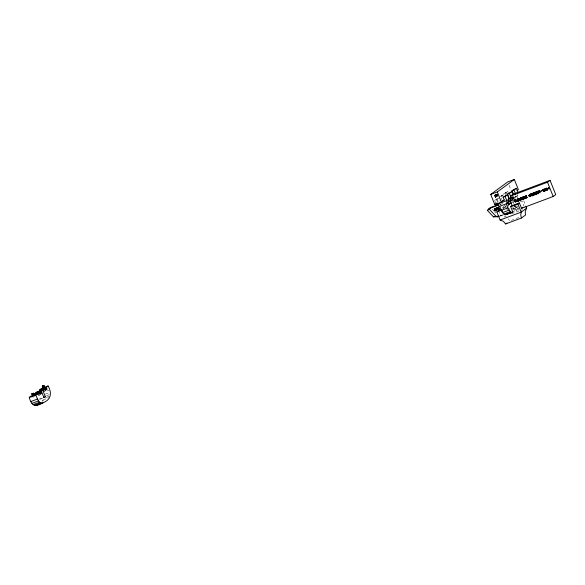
<?xml version="1.0" encoding="UTF-8"?>
<svg xmlns="http://www.w3.org/2000/svg" width="585" height="585" viewBox="0 0 585 585"><rect width="100%" height="100%" fill="white"/><g stroke="black" fill="none" stroke-linecap="round" stroke-linejoin="round"><path stroke-width="0.44" stroke-dasharray="2.92 2.19" d="M513.155 196.794L513.199 198.951L511.612 199.543M43.824 400.506L42.171 401.12L43.729 398.4M32.87 397.412L34.661 396.103M495.89 194.834L496.285 194.542M496.321 194.651L496.124 194.03L495.883 194.922L496.146 194.213M496.277 195.258L496.848 196.575L496.299 194.681L496.833 196.326L496.446 195.492A3.166 0.877 69.4 0 1 496.109 194.834L496.095 195.332M497.001 198.754L494.617 200.501L498.976 198.008L497.001 198.754L498.303 202.008L501.169 199.909M500.233 196.377L503.568 194.637L504.387 196.67M507.831 191.514L503.466 194.001L507.831 191.514L508.643 193.547M503.568 194.637L500.848 196.633L501.93 199.346M513.476 197.562L511.816 198.308L513.476 197.562L512.657 195.529M513.264 196.706A3.846 3.685 53.7 0 0 513.447 198.768L512.197 199.448L514.573 205.386M511.151 200.45L513.447 198.768M511.795 198.564L515.751 197.079L517.454 195.829L517.257 194.564M504.862 205.335L503.334 206.461A2.201 0.614 69.4 0 1 503.078 206.446M507.678 206.549L508.921 205.627M505.601 206.315L506.954 209.708L508.321 208.706M502.595 214.695L500.892 215.938L499.341 212.062M513.55 207.236L514.91 206.234M513.491 209.028L518.025 206.417L513.491 209.028L512.818 207.331M504.19 217.035L505.557 216.033L506.186 216.443M512.694 212.253L518.478 208.004L513.367 209.978M515.473 208.289L516.284 210.322L518.837 208.45M499.751 215.88L501.411 215.134L499.107 215.061M495.012 195.573L494.544 195.851M510.2 198.549L517.454 195.829M499.861 204.626L503.232 203.361M511.831 202.622L513.476 202M502.296 207.887L508.738 205.474M520.328 201.649L521.944 201.043L524.116 206.476M502.844 208.355L505.257 207.448M516.943 205.876L512.826 207.419L512.599 209.167L517.542 207.309M506.954 209.708L510.252 208.472M500.511 216.084L503.151 215.097M516.284 210.322L518.8 209.379M511.458 213.817L519.049 210.973M519.897 210.658L522.427 209.708M47.253 390.97L48.906 390.356M45.374 394.1L48.665 392.864M518.837 217.54L509.681 220.969L508.445 218.753M46.39 395.752L50.515 394.21M38.771 399.226L42.069 397.99M39.882 399.299L43.999 397.756M46.2 397.478L50.317 395.928M43.144 399.884L48.913 397.72M495.875 196.172L495.327 195.595L495.649 196.275M495.495 195.361L495.378 194.951M492.351 209.364L494.091 211.251M494.676 211.872L495.831 213.13M497.279 195.734L496.819 194.63M496.928 196.319L496.797 195.873L496.943 196.311M494.822 196.319L495.458 197.613L494.793 195.734M500.073 204.18L500.511 204.904M495.868 196.56C495.751 197.73 496.475 196.597 495.89 196.472M495.085 196.275L495.32 196.736A1.792 0.497 69.4 0 0 495.663 197.211L494.837 195.704M497.184 196.246L496.943 195.595L497.221 195.953M496.153 196.355C496.841 197.759 494.669 193.372 496.204 196.363M523.714 200.794L525.666 205.679M518.098 199.331L516.789 196.077L515.092 197.328A2.201 0.614 69.4 0 1 515.363 198.132M509.096 185.321L511.129 190.41M512.321 195.778L513.133 197.818M512.789 199.01L513.44 200.64M515.034 204.611L516.05 207.156M505.849 192.253L506.5 193.884M505.447 193.262L506.259 195.295M501.594 195.375L502.244 197.006M505.052 205.489L505.703 207.119M497.33 194.988L497.118 194.469L496.987 194.973M496.204 195.317L496.614 196.458M495.729 196.216L495.356 194.9M496.592 199.756L497.674 202.468M494.939 201.313L496.241 204.567M497.104 194.308L497.279 194.754M515.751 197.079L515.451 195.887M513.264 200.531A2.201 0.614 69.4 0 1 512.533 199.2M513.199 201.108A2.201 0.614 69.4 0 1 511.875 199.448L514.427 197.576A2.201 0.614 69.4 0 1 514.8 198.768M495.488 194.578L495.605 195.076L495.502 194.6M496.402 193.92L496.402 193.92M503.166 207.902L503.275 208.392L503.166 207.902M495.787 195.134L495.897 195.661L495.809 195.163M495.627 195.39L495.868 195.982L495.627 195.39M494.61 195.141L494.713 195.624L494.625 195.171M495.085 194.754L495.378 195.492L495.085 194.754M495.451 194.834L495.056 195.193L495.451 194.834M496.073 196.341L495.649 196.721L496.073 196.341M497.096 196.304L496.848 195.873L497.096 196.304M497.272 195.273L496.972 194.644L497.272 195.273"/><path stroke-width="0.88" d="M495.817 209.781L495.137 210.351L495.371 209.591L494.778 209.108M534.171 194.249L533.491 194.812L535.056 193.913L534.661 194.001M495.97 209.722C496.117 210.593 497.352 210.205 495.751 210.498C493.725 212.084 496.394 210.176 494.983 210.461L495.093 210.052M534.317 194.191C534.471 195.061 535.714 194.666 534.105 194.966C532.058 196.538 534.741 194.659 533.337 194.929L533.44 194.52M498.135 207.85L498.032 207.478M539.311 190.776C540.657 192.604 539.992 194.395 539.348 190.82C535.129 189.935 540.503 196.977 537.732 191.427M533.593 194.403L533.132 193.569M495.729 209.364C495.985 207.485 496.497 210.512 495.429 208.867M534.112 193.145L534.397 193.949L534.163 193.182C531.655 192.311 533.257 195.631 532.738 193.723M494.998 208.633L495.1 209.993L494.617 210.234M533.344 193.094L533.447 194.454L532.964 194.695M513.44 194.681L512.138 191.427L509.418 193.423L511.041 197.496L511.019 200.055M497.367 208.194L497.652 208.852L497.411 208.238C496 207.946 497.55 209.927 496.892 208.435M515.48 200.64L514.661 201.767L515.363 201.474L515.553 202.278L515.524 200.692L514.785 200.962M520.387 198.681L520.708 199.434L520.431 198.732C518.917 198.461 520.796 200.728 519.926 198.915M535.714 192.662L536.006 193.321L535.758 192.706C534.617 192.487 535.231 194.118 535.97 193.225M543.348 189.811L543.18 189.876M495.685 208.311L496.051 208.238L494.157 208.947M498.457 207.265L497.762 207.58M526.727 196.282L526.756 196.333C525.615 195.448 524.474 197.964 525.008 196.991M530.339 194.717L529.798 194.352L530.273 195.924L532.511 195.046L531.802 193.737L530.719 194.227L531.582 193.825L532.058 195.156L531.633 195.317C531.458 193.993 529.82 193.825 530.917 194.651M534.032 192.779L534.397 192.699L532.511 193.408M536.811 191.726L536.109 192.048M544.547 188.97L544.401 189.021M544.825 189.496L543.706 189.979M41.25 393.632L40.95 391.219L42.902 389.413L46.837 389.339L46.398 387.226L48.102 385.976C51.919 392.645 51.436 399.526 43.319 402.648C35.422 407.416 31.553 406.129 29.25 397.442L30.954 396.191L37.542 393.72L38.866 395.38L41.25 393.632L37.411 393.508L35.027 395.263M42.99 389.72L36.058 392.44L42.99 389.72L44.314 391.38L46.837 389.339M496.314 209.54L496.709 209.452L495.232 210M526.361 195.785L524.986 196.363M547.618 189.021L547.18 189.189L546.756 187.902L546.353 188.736C546.266 190.622 546.141 187.207 546.353 188.736L547.034 189.24M509.169 198.871L508.453 200.611L508.599 202.322L506.895 203.573L498.99 206.542L497.923 205.24L496.241 204.567L506.785 200.618L509.169 198.871L507.546 194.798L503.18 197.284L504.27 200.004L502.617 200.618M517.769 192.794L518.025 192.37L516.394 188.304L512.036 190.79L513.118 193.503M525.995 206.498L526.646 208.121L525.206 211.609L525.498 215.039L521.41 218.037L505.594 223.967L503.473 221.364L500.109 220.033L496.848 211.887L501.14 209.605M525.557 196.15L525.279 196.728L526.017 196.348L525.301 197.167L525.608 197.555L525.93 197.057L526.346 197.657L527.378 197.335L526.361 197.708L526.398 198.227L526.222 197.767L525.242 198.074L526.2 197.715L525.586 197.62C524.818 197.781 528.189 195.763 525.557 197.079L526.449 196.026L525.367 196.531L525.644 196.114M498.895 216.589L493.426 216.874L487.459 210.417L490.618 207.478L498.193 204.64M495.612 209.335L495.298 208.911M36.314 394.546C37.718 392.623 38.639 391.811 41.286 390.97L43.999 397.756L45.367 396.754L42.654 389.976M41.762 390.553C43.239 388.842 43.597 387.687 46.398 387.226M487.459 210.417L490.618 207.478M36.124 394.604L37.455 393.412L41.389 393.332M542.873 190.052L543.077 189.971C543.055 191.522 544.335 192.333 543.458 190.242C544.196 190.915 542.127 188.085 543.055 189.92M543.538 189.408L543.977 189.818M31.751 393.917L33.411 393.171L34.222 395.211L33.886 395.46L32.57 395.95L31.751 393.917L33.411 393.171M42.31 386.173L43.97 385.427L44.782 387.46L44.438 387.716L43.122 388.206L42.31 386.173L43.97 385.427M41.374 392.769L37.455 393.222L34.786 395.241L34.354 393.69L41.286 390.97M46.822 388.776L42.902 389.222L40.233 391.241L39.802 389.698L41.506 388.447L48.102 385.976M32.57 395.95L34.222 395.211M43.122 388.206L44.782 387.46M40.475 391.263L42.859 389.515L46.698 389.632M29.25 397.442L35.839 394.97L37.542 393.72M36.723 405.12L38.091 404.118M504.211 200.041L501.374 202.125L494.786 204.596L490.713 194.417L507.736 181.928L514.325 179.456L518.398 189.635L516.979 190.673M490.713 194.417L497.301 191.946L514.325 179.456M508.526 196.874L507.436 194.161L512.138 191.427M503.18 197.284L507.546 194.798M512.036 190.79L516.394 188.304M494.786 204.596L496.914 203.032M510.895 200.64A3.846 3.685 53.7 0 1 511.129 197.43L510.588 196.077L513.14 194.198L550.054 180.363L555.75 194.608L553.198 196.487L521.323 208.435M516.833 193.247L518.025 192.37M507.919 202.352L509.835 200.947A2.201 0.614 69.4 0 1 510.135 203.353L508.606 204.479L510.8 203.112A2.201 0.614 69.4 0 0 510.493 200.699M510.837 200.45L510.237 200.889L512.189 205.774M506.274 214.6L512.862 212.128L510.69 206.695L512.138 205.635L519.385 202.915L521.557 208.348L522.836 207.412M510.69 206.695L517.944 203.982L519.385 202.915M510.588 196.077L547.494 182.235L550.054 180.363M526.646 208.121L521.198 212.121L500.109 220.033M505.594 223.967L506.954 222.973M515.487 201.394L515.933 201.086L515.458 201.32M544.028 190.929L544.357 191.492L543.999 190.213L544.379 190.074M40.08 390.502L42.851 388.981L46.668 388.03M34.632 394.502L37.403 392.974L41.221 392.03M546.558 189.481L547.055 189.299L547.458 190.33L547.194 189.24M497.265 216.998L498.917 216.253M507.436 194.161L509.418 193.423M508.614 198.403L511.041 197.496M499.02 204.94L488.914 208.728L495.868 216.267L498.939 216.362M507.992 201.635L511.151 200.45M543.875 189.218L544.503 189.62M543.991 189.503L544.394 189.35L544.013 189.555M544.518 189.306L544.898 189.218L544.533 189.357M546.909 188.524L547.575 188.333L546.931 188.575M537.132 192.487L536.416 192.757L537.154 192.538M518.727 199.441L519.304 199.222L518.705 199.383L518.2 198.549L518.756 201.043A1.536 1.47 53.7 0 0 518.91 200.501C518.12 198.454 520.913 202.117 518.785 199.419M535.429 193.364L535.948 193.174M544.357 190.023L543.809 190.132L544.109 190.842M544.481 189.971C545.929 189.481 545.044 192.779 544.884 189.884L544.503 190.023M536.562 193.123L537.301 192.904M520.131 199.441L520.657 199.302M544.101 190.476L544.503 190.381M544.606 190.286L545.008 190.191M495.809 208.721C493.301 207.843 494.91 211.17 494.384 209.255M510.135 203.353L510.8 203.112M538.763 192.611L539.377 192.436M536.716 193.496L537.454 193.277M544.233 190.798L545.14 190.513M497.082 208.903L497.594 208.706M523.027 199.2L523.772 198.922M497.104 208.955L497.616 208.765M523.041 199.251L523.794 198.973M498.215 208.655L498.954 208.443M498.361 209.028L499.1 208.816M496.848 211.887L501.681 210.073M501.272 210.366L507.868 207.894L510.288 211.646L511.495 212.34L512.694 212.253L504.906 214.812L502.493 212.633L499.648 206.293M502.493 212.633L509.082 210.161M503.7 214.117L510.288 211.646M504.906 214.812L511.495 212.34M30.881 401.515L37.469 399.043C38.383 401.259 40.643 404.133 43.319 402.648M43.714 397.376L45.367 396.754M31.919 403.379L38.508 400.908M33.023 404.674L39.619 402.202M34.193 405.398L40.782 402.926M35.429 405.544L42.018 403.072M39.802 389.698L42.763 388.711M34.354 393.69L37.316 392.71M493.426 216.874L495.868 216.267M517.462 199.851L517.9 200.158L517.491 199.924M523.085 197.16L523.407 197.459L523.041 197.174M40.277 391.153L40.036 390.707M34.829 395.146L34.588 394.707M502.237 211.58L502.091 210.783L502.222 211.456M30.954 396.191L31.305 396.944M544.284 189.065L544.62 189.577M543.757 189.262L544.101 189.774M530.185 194.834L530.836 195.163L530.566 195.719L531.502 195.368L531.195 194.549M547.494 182.235L553.198 196.487M544.379 189.723L544.737 190.608M544.262 189.767L544.613 190.651M535.246 192.896L535.465 193.459M533.776 193.328L533.856 193.906L533.644 193.379M531.187 195.47L530.792 194.878L531.056 195.522M514.01 190.052L515.641 194.118M517.944 203.982L521.198 212.121L520.745 214.885L521.41 218.037M505.162 196.545L506.785 200.618L506.895 203.573M507.868 207.894L506.237 203.821L507.941 202.571A2.201 0.614 69.4 0 0 509.264 204.231M497.301 191.946L501.374 202.125M43.626 385.676L44.438 387.716M42.646 385.924L43.465 387.957M35.839 394.97L37.469 399.043M33.074 393.42L33.886 395.46M32.095 393.668L32.906 395.701M497.981 207.499L498.084 207.865M508.35 204.472A2.201 0.614 69.4 0 1 508.007 204.15M549.161 188.67C549.271 191.09 547.326 185.065 549.161 188.67M522.749 197.606C521.162 199.456 525.235 197.518 522.749 197.606M545.644 188.553L545.564 189.84L545.754 189.123C547.129 193.116 545.746 187.522 545.644 188.553M517.813 199.061L518.551 201.145L517.813 199.061M524.84 198.578C524.314 199.982 523.209 192.933 524.84 198.578M521.44 198.717L521.418 199.097L520.445 197.671C521.769 198.205 520.57 201.152 521.389 199.595C522.368 200.114 522.42 198.746 522.156 199.478C521.147 199.639 521.776 197.291 521.44 198.717M517.294 200.319L517.294 200.933L517.425 200.129C519.005 203.968 516.562 197.028 517.206 199.58C516.321 199.916 517.659 199.412 517.294 200.319M522.105 197.445C522.259 198.578 522.676 196.26 522.105 197.445M499.546 209.291L498.895 209.035L499.546 209.291M537.9 193.752L537.249 193.496L537.9 193.752M497.806 209.189L497.784 209.562C499.144 208.918 496.051 210.739 497.725 209.591L497.806 209.189M536.153 193.65L536.138 194.023C534.295 195.273 537.476 193.408 536.138 194.023L536.153 193.65M522.836 197.123L522.822 197.555L523.473 197.013L522.836 197.123M528.686 195.39C530.185 198.966 528.796 193.781 528.686 195.39M498.53 209.101L498.274 209.891L498.53 209.101M536.884 193.562L536.628 194.352L536.884 193.562M515.443 200.121L515.363 200.64L515.443 200.121M516.957 201.43L516.548 201.642L515.502 199.558C515.524 203.039 517.747 201.211 516.957 201.43M521.308 197.715L520.825 197.562L521.308 197.715M518.99 198.915L518.529 198.659L518.99 198.915M532.642 195.756L531.655 195.522L532.635 195.799M497.499 209.525L497.111 209.181L497.499 209.525M535.845 193.993L535.458 193.642L535.845 193.993M539.151 191.712L539.458 192.633L539.151 191.712M498.661 207.536L499.144 208.925L498.661 207.536M537.008 191.997L537.498 193.394L537.008 191.997M530.953 195.712L530.515 196.67L530.953 195.712M523.604 198.33C522.039 198.096 523.385 200.333 522.851 198.776L523.597 198.498L523.86 199.141L523.604 198.33M517.542 199.288L517.542 199.288M497.316 207.638L496.438 208.106L497.316 207.638M521.44 197.693L520.804 198.074L521.44 197.693M523.312 198.03L522.617 198.425L523.312 198.03M523.809 197.138L524.094 198.432L523.809 197.138M526.632 197.013L526.207 197.328L526.632 197.013M535.67 192.107L534.785 192.567L535.67 192.107M539.092 191.215L538.039 191.763L539.092 191.215M514.771 200.772L514.354 200.421L514.771 200.772M515.158 200.611L514.727 200.216L515.158 200.611M542.361 190.483L540.269 191.441L542.361 190.483M520.248 200.172L521.191 199.419L520.248 200.172M515.188 199.631L514.2 200.406L515.188 199.631M530.295 194.088L530.003 194.381L530.295 194.088M498.405 209.137L497.747 207.902L498.617 207.668L497.945 207.982L498.405 209.137M536.752 193.598L536.094 192.363L537.008 192.18L536.269 192.392L536.752 193.598M538.865 192.867L538.361 192.019L539.114 191.829L538.558 192.099L538.865 192.867M518.361 199.573L518.361 199.573M519.59 198.6L520.657 198.132L519.59 198.6M498.786 208.026L498.069 208.289L498.808 208.077"/></g></svg>
